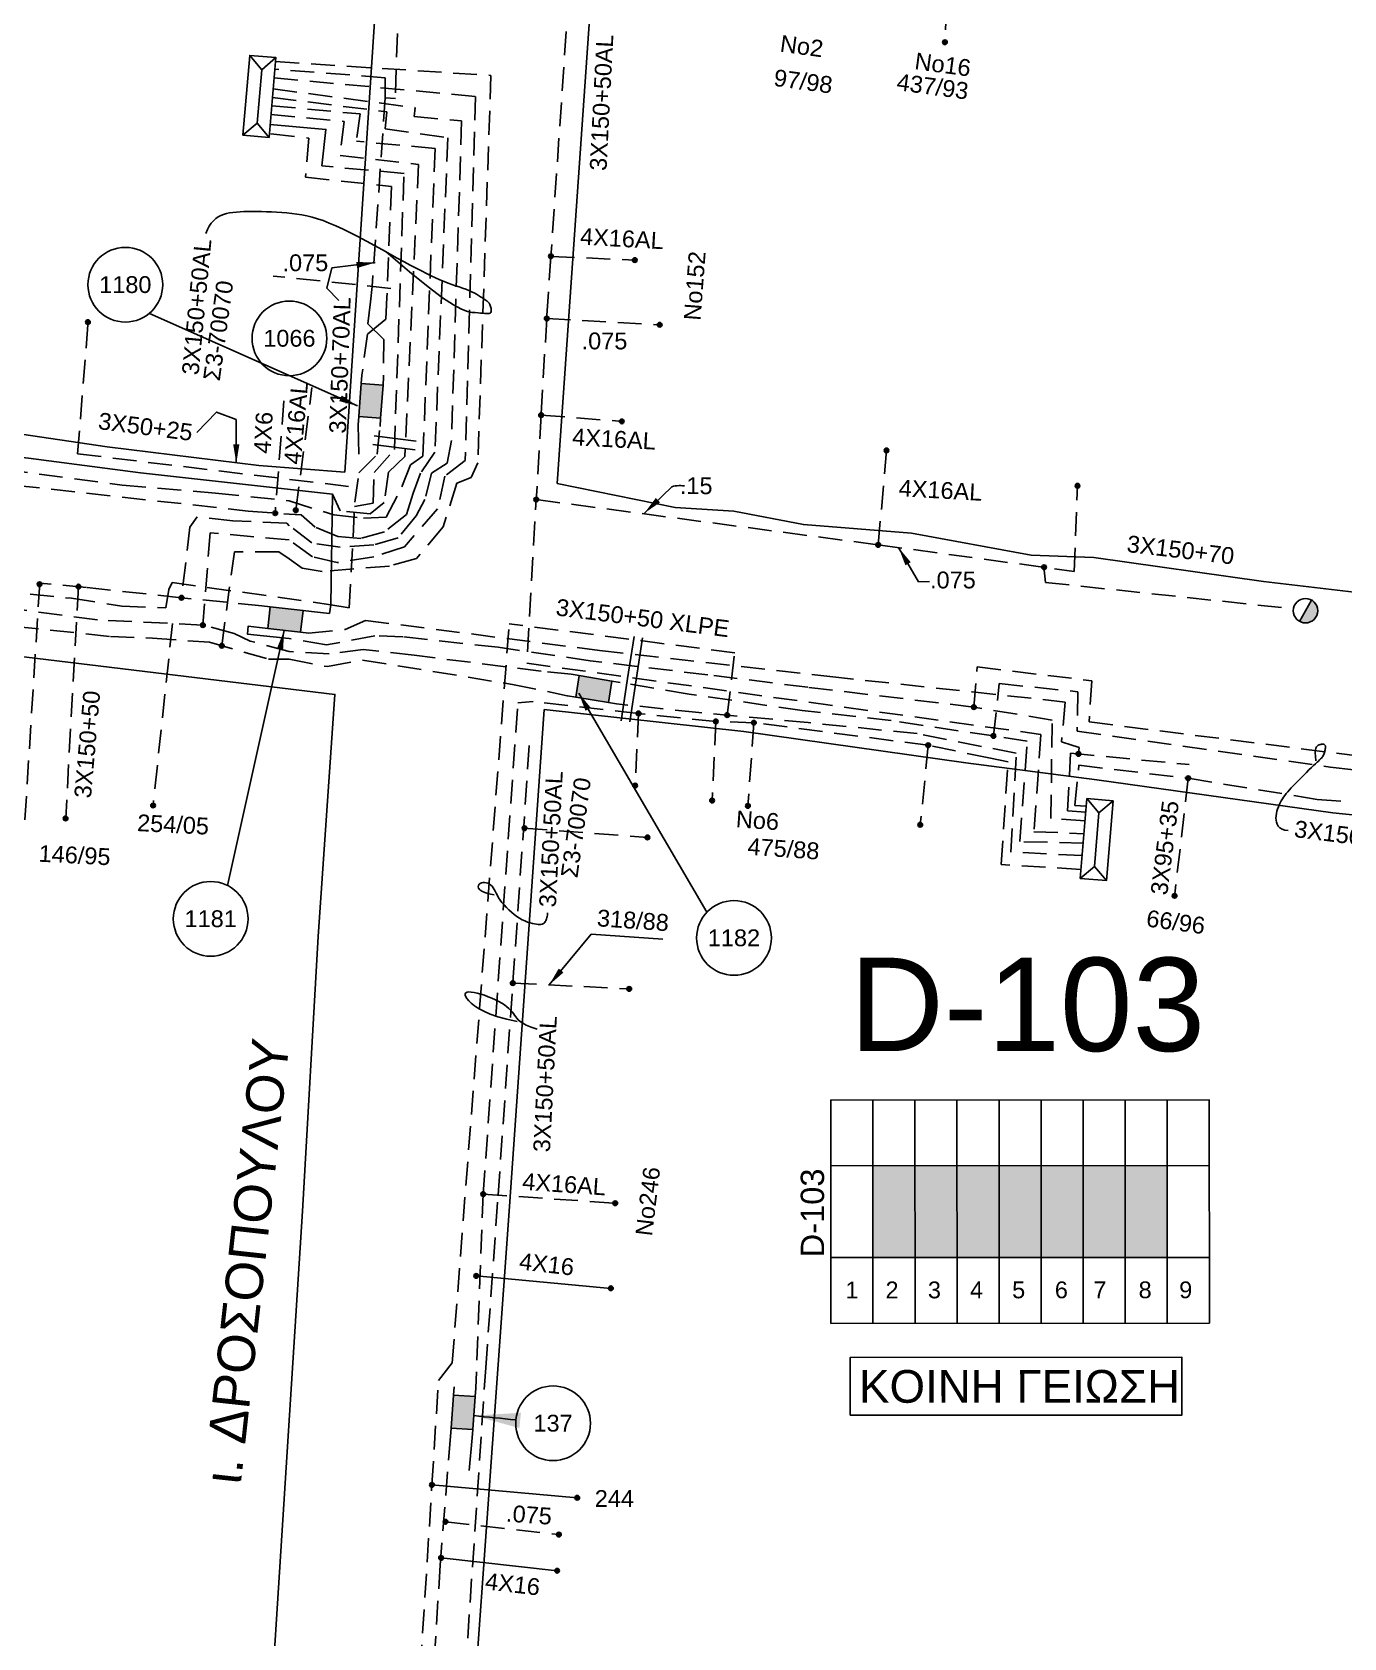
# Model space of a CAD drawing. Header units: millimetres. Extents: x 738 to 2138, y 37 to 533.
# Drawn here: x 908 to 978.2, y 141.7 to 227.7 of the extents above; entities that cross this region are included whole.
import ezdxf
from ezdxf.enums import TextEntityAlignment as Align

# ---------------------------------------------------------------- set-up
doc = ezdxf.new("R2010")
doc.units = ezdxf.units.MM
doc.linetypes.add('DASHED', pattern=[19.05, 12.7, -6.35])
for name, color, linetype in [('Link Box 4 Διευθύνσεων', 7, 'Continuous'), ('Άγνωστα', 7, 'Continuous'), ('Ασφαλειοκιβώτια Χ.Τ 9 αναχωρήσεων', 7, 'Continuous'), ('Εναέρια παροχή ΧΤ 4x16', 7, 'Continuous'), ('Επιγραφές - Σχήματα', 7, 'Continuous'), ('Καλώδια ΧΤ   3x150+50AL', 7, 'DASHED'), ('Καλώδια ΧΤ   3x150+50AL XLPE', 7, 'DASHED'), ('Καλώδια ΧΤ   3x150+70 AL', 7, 'DASHED'), ('Στύλος ΦΜ', 7, 'Continuous'), ('Στύλος ΦΜ @ 1', 7, 'Continuous'), ('Συνδέσεις', 7, 'Continuous'), ('Τομή', 7, 'Continuous'), ('Υποσταθμός πόλεως', 7, 'Continuous'), ('Υπόβαθρο ΔΕΗ', 7, 'Continuous'), ('Υπόγεια Καλώδια Δικτύου ΧΤ   .04', 7, 'DASHED'), ('Υπόγεια Καλώδια Δικτύου ΧΤ   .075', 7, 'DASHED'), ('Υπόγεια Καλώδια Δικτύου ΧΤ   .10', 7, 'DASHED'), ('Υπόγεια Καλώδια Δικτύου ΧΤ   .15', 7, 'DASHED'), ('Υπόγεια καλώδια Παροχών ΧΤ   .075', 7, 'DASHED'), ('Υπόγεια καλώδια Παροχών ΧΤ   4x16AL', 7, 'DASHED'), ('Υπόγεια καλώδια Παροχών ΧΤ   4x6', 7, 'DASHED')]:
    doc.layers.add(name, color=color, linetype=linetype)
doc.styles.add('arial', font='arial.ttf')
doc.styles.get("Standard").update_dxf_attribs({"font": 'arial.ttf'})
doc.linetypes.add('SYN_LINE', pattern='A,0.5,-0.0001,["/\\/\\/\\/",Standard,S=0.1,R=0,X=0,Y=-0.05],-0.25', length=0.7501)
doc.dimstyles.new('ISO-25', dxfattribs={"dimtxt": 2.5, "dimasz": 2.5, "dimexe": 1.25, "dimexo": 0.625, "dimtad": 1, "dimtxsty": 'Standard', "dimcen": 2.5, "dimadec": 0, "dimazin": 0, "dimtfac": 1, "dimtmove": 0, "dimatfit": 3, "dimfxl": 1, "dimarcsym": 0})

# ---------------------------------------------------------------- blocks, each defined once
blk = doc.blocks.new('LINK BOX 4 ΑΝΑΧΩΡΗΣΕΩΝ')
at = {"layer": 'Link Box 4 Διευθύνσεων', "ltscale": 40}
blk.add_hatch(color=256, dxfattribs=at).paths.add_polyline_path([(-3.54, 0), (-3.54, -4.67), (3.54, -4.67), (3.54, 0)])
for p, q in [((-3.54, 0), (-5.33, 0)), ((5.33, 0), (3.54, 0)), ((-3.54, -4.67), (-5.33, -4.67)), ((5.33, -4.67), (3.54, -4.67))]:
    blk.add_line(p, q, dxfattribs=at)
blk.add_lwpolyline([(-3.54, -4.67), (-3.54, 0), (3.54, 0), (3.54, -4.67)], close=True, dxfattribs=at)
blk = doc.blocks.new('ΥΠΟΣΤΑΘΜΟΣ ΠΟΛΕΩΣ')
at = {"layer": 'Υποσταθμός πόλεως', "linetype": 'Continuous', "ltscale": 40}
blk.add_lwpolyline([(-8.57, 2.82), (8.57, 2.82), (8.57, -2.82), (-8.57, -2.82)], close=True, dxfattribs=at)
for points in [[(-5.75, 0), (-8.57, 2.82)], [(5.75, 0), (8.57, 2.82)], [(-8.57, -2.82), (-5.75, 0)], [(-5.75, 0), (5.75, 0)], [(8.57, -2.82), (5.75, 0)]]:
    blk.add_lwpolyline(points, dxfattribs=at)
at = {"layer": 'Υποσταθμός πόλεως', "linetype": 'SYN_LINE', "ltscale": 40, "flags": 1}
for tag, p in [('ΜΕΤΑΣΧΗΜΑΤΙΣΜΟΣ', (10.6, 2.39)), ('ΙΣΧΥΣ', (10.58, -0.41)), ('ΑΡΙΘΜΟΣ', (10.7, -3.13))]:
    blk.add_attdef(tag, p, '', height=1.8, dxfattribs=at)
blk = doc.blocks.new('_ΣΥΝΔΕΣΗ')
at = {"layer": 'Συνδέσεις', "linetype": 'SYN_LINE', "ltscale": 40}
blk.add_hatch(color=256, dxfattribs=at).paths.add_polyline_path([(-116.75, 2339.64, 1), (-117.75, 2339.64, 1)])
at = {"layer": 'Συνδέσεις'}
blk.add_circle((-117.25, 2339.64), 0.5, dxfattribs=at)
blk = doc.blocks.new('ΤΟΜΗ')
at = {"layer": 'Τομή', "ltscale": 40}
for p, q in [((-5.68, 0), (5.68, 0)), ((5.68, -2.33), (-5.68, -2.33))]:
    blk.add_line(p, q, dxfattribs=at)
blk = doc.blocks.new('ΥΠΑΡΧΩΝ ΤΣΙΜΕΝΤΕΝΙΟΣ ΣΤΥΛΟΣ')
at = {"layer": 'Στύλος ΦΜ'}
blk.add_hatch(color=7, dxfattribs=at).paths.add_polyline_path([(-1.29, -2.28, 0.574793), (2.62, 0, 0.268822), (1.3, 2.27)])
blk.add_line((-1.29, -2.28), (1.3, 2.27), dxfattribs=at)
blk.add_circle((0, 0), 2.62, dxfattribs=at)
at = {"layer": 'Στύλος ΦΜ', "flags": 4}
for tag, p in [('ΑΡΙΘΜΟΣ', (-4.68, 8.05)), ('ΤΥΠΟΣ', (-4.91, 3.03))]:
    blk.add_attdef(tag, p, '', height=4, dxfattribs=at)
blk = doc.blocks.new('ΑΣΦΑΛΕΙΟΚΙΒΩΤΙΟ ΥΠΟΣΤΑΘΜΟΥ 9 ΑΝΑΧΩΡΗΣΕΩΝ')
at = {"layer": 'Ασφαλειοκιβώτια Χ.Τ 9 αναχωρήσεων', "ltscale": 40}
for p, q in [((-23.8, 40.36), (24.02, 40.36)), ((-9.72, 40.36), (-9.72, -40.64)), ((9.94, 40.36), (9.94, -40.64)), ((-23.8, 31.36), (24.02, 31.36)), ((-23.8, 22.36), (24.02, 22.36)), ((-23.8, 13.36), (24.02, 13.36)), ((-23.8, 4.36), (24.02, 4.36)), ((-23.8, -4.64), (24.02, -4.64)), ((-23.8, -13.64), (24.02, -13.64)), ((-23.8, -22.64), (24.02, -22.64)), ((-23.8, -31.64), (24.02, -31.64))]:
    blk.add_line(p, q, dxfattribs=at)
at = {"layer": 'Ασφαλειοκιβώτια Χ.Τ 9 αναχωρήσεων'}
blk.add_lwpolyline([(-23.8, -40.64), (24.02, -40.64), (24.02, 40.36), (-23.8, 40.36)], close=True, dxfattribs=at)
for s, p in [('1', (-18.45, 37.24)), ('2', (-18.45, 28.67)), ('3', (-18.45, 19.6)), ('4', (-18.45, 10.58)), ('5', (-18.45, 1.57)), ('6', (-18.45, -7.57)), ('7', (-18.45, -15.81)), ('8', (-18.45, -25.5)), ('9', (-18.45, -34.19))]:
    blk.add_text(s, height=3.6, rotation=270, dxfattribs=at).set_placement(p)
at = {"layer": 'Ασφαλειοκιβώτια Χ.Τ 9 αναχωρήσεων', "ltscale": 40}
for tag, height, p in [('ΟΝΟΜΑ', 5, (-0.16, 44.31)), ('ΚΕΙΜΕΝΟ 1', 2, (17.06, 35.59)), ('ΚΕΙΜΕΝΟ 2', 2, (17.06, 26.88)), ('ΚΕΙΜΕΝΟ 3', 2, (17.06, 17.69)), ('ΚΕΙΜΕΝΟ 4', 2, (17.06, 8.71)), ('ΚΕΙΜΕΝΟ 5', 2, (17.06, -0.13)), ('ΚΕΙΜΕΝΟ 6', 2, (17.06, -9.05)), ('ΚΕΙΜΕΝΟ 7', 2, (17.06, -18.13)), ('ΚΕΙΜΕΝΟ 8', 2, (17.06, -26.85)), ('ΚΕΙΜΕΝΟ 9', 2, (17.06, -35.99)), ('ΣΧ', 2, (-0.1, -42.64))]:
    blk.add_attdef(tag, text='', height=height, dxfattribs=at).set_placement(p, align=Align.MIDDLE_CENTER)

msp = doc.modelspace()

# ---------------------------------------------------------------- hatches: boundary and pattern name
at = {"layer": 'Ασφαλειοκιβώτια Χ.Τ 9 αναχωρήσεων'}
for color, points in [(17, [(952.956, 162.101), (955.206, 162.102), (955.204, 167.016), (952.954, 167.015)]), (151, [(955.206, 162.102), (957.456, 162.103), (957.454, 167.017), (955.204, 167.016)]), (85, [(957.456, 162.103), (959.706, 162.104), (959.704, 167.017), (957.454, 167.017)]), (1, [(959.706, 162.104), (961.956, 162.105), (961.954, 167.018), (959.704, 167.017)]), (2, [(961.956, 162.105), (964.206, 162.106), (964.204, 167.019), (961.954, 167.018)]), (30, [(964.206, 162.106), (966.456, 162.107), (966.454, 167.02), (964.204, 167.019)]), (6, [(966.456, 162.107), (968.706, 162.108), (968.704, 167.021), (966.454, 167.02)])]:
    msp.add_hatch(color=color, dxfattribs=at).paths.add_polyline_path(points)

# ---------------------------------------------------------------- linework, layer by layer
at = {"layer": 'Άγνωστα', "color": 85, "linetype": 'DASHED', "ltscale": 0.1}
for points in [[(957.252, 236.709), (956.812, 227.155)], [(920.836, 224.197), (926.949, 223.435), (926.854, 222.52)], [(964.205, 184.282), (960.816, 184.369), (961.213, 189.743), (959.408, 190.022), (953.932, 190.843), (949.172, 191.392), (943.117, 192.26), (939.435, 192.89)]]:
    msp.add_lwpolyline(points, dxfattribs=at)
at = {"layer": 'Άγνωστα', "color": 4}
msp.add_lwpolyline([(920.713, 222.76), (923.693, 222.495), (923.467, 220.537)], dxfattribs=at)
at = {"layer": 'Άγνωστα', "color": 2, "linetype": 'DASHED', "ltscale": 0.1}
for points in [[(920.75, 222.249), (922.771, 222.029), (922.602, 219.93)], [(926.95, 213.493), (926.903, 212.34), (925.918, 211.536), (925.613, 209.329)], [(964.085, 182.877), (959.82, 183.141), (960.186, 188.634), (959.249, 188.834), (955.921, 189.525), (946.589, 190.733), (944.552, 190.799), (940.419, 191.227), (934.778, 191.873), (933.96, 191.802)], [(940.419, 191.227), (940.234, 187.363)], [(944.552, 190.799), (944.353, 186.564)], [(946.589, 190.733), (946.267, 186.273)], [(955.921, 189.525), (955.49, 185.27)], [(934.264, 185.089), (940.889, 184.59)], [(933.69, 176.794), (939.918, 176.484)], [(930.355, 152.53), (929.802, 145.63), (929.142, 135.138), (929.833, 135.064)]]:
    msp.add_lwpolyline(points, dxfattribs=at)
at = {"layer": 'Άγνωστα', "color": 4, "linetype": 'DASHED', "ltscale": 0.1}
msp.add_lwpolyline([(910.955, 212.05), (910.401, 205.126), (925.347, 203.323)], dxfattribs=at)
at = {"layer": 'Άγνωστα'}
for points in [[(923.948, 197.047), (924.041, 202.972), (913.763, 204.113), (907.771, 204.901), (892.024, 206.638), (892.043, 207.161)], [(925.422, 206.671), (925.445, 205.107)], [(920.132, 195.827), (919.529, 195.901), (919.501, 195.465), (921.727, 195.232)]]:
    msp.add_lwpolyline(points, dxfattribs=at)
at = {"layer": 'Άγνωστα', "color": 151, "linetype": 'DASHED', "ltscale": 0.1}
msp.add_lwpolyline([(962.11, 199.075), (962.195, 198.245), (975.454, 196.825)], dxfattribs=at)
at = {"layer": 'Άγνωστα', "color": 30, "linetype": 'DASHED', "ltscale": 0.1}
for points in [[(908.376, 198.21), (907.567, 185.296)], [(920.266, 196.987), (915.956, 197.418), (910.882, 197.972), (908.376, 198.21)], [(910.446, 198.014), (909.764, 185.608)]]:
    msp.add_lwpolyline(points, dxfattribs=at)
at = {"layer": 'Άγνωστα', "color": 173, "linetype": 'DASHED', "ltscale": 0.1}
msp.add_lwpolyline([(915.478, 196.04), (914.44, 186.3)], dxfattribs=at)
at = {"layer": 'Άγνωστα', "color": 17, "linetype": 'DASHED', "ltscale": 0.1}
for points in [[(922.779, 195.522), (924.712, 195.718), (925.803, 196.207), (938.334, 194.603), (950.654, 193.206), (958.263, 192.38), (963.247, 191.84), (963.047, 189.706), (963.988, 189.404), (963.955, 189.063)], [(964.346, 185.944), (963.371, 186.012), (963.537, 189.104), (969.883, 188.487)], [(969.831, 187.756), (969.091, 181.401)]]:
    msp.add_lwpolyline(points, dxfattribs=at)
at = {"layer": 'Άγνωστα', "color": 6, "linetype": 'DASHED', "ltscale": 0.1}
msp.add_lwpolyline([(964.306, 185.476), (962.48, 185.604), (962.546, 190.864), (958.359, 191.57), (949.478, 192.627), (944.122, 193.295), (937.821, 194.047), (932.912, 194.771), (927.809, 195.329), (926.305, 195.384), (923.717, 194.899), (921.727, 195.232)], dxfattribs=at)
at = {"layer": 'Άγνωστα', "color": 1, "linetype": 'DASHED', "ltscale": 0.1}
msp.add_lwpolyline([(964.149, 183.622), (960.34, 183.809), (960.627, 189.099), (955.318, 190.146), (949.492, 190.739), (943.637, 191.278), (939.244, 191.739)], dxfattribs=at)
at = {"layer": 'Άγνωστα', "color": 2, "ltscale": 0.1}
msp.add_lwpolyline([(931.519, 152.448), (931.362, 150.708)], dxfattribs=at)
at = {"layer": 'Άγνωστα', "color": 1, "ltscale": 0.1}
msp.add_lwpolyline([(929.363, 149.928), (937.138, 149.247)], dxfattribs=at)
at = {"layer": 'Εναέρια παροχή ΧΤ 4x16', "color": 2, "ltscale": 0.1}
for points in [[(931.736, 161.12), (938.935, 160.454)], [(929.851, 146.021), (936.058, 145.34)]]:
    msp.add_lwpolyline(points, dxfattribs=at)
at = {"layer": 'Επιγραφές - Σχήματα'}
for points in [[(926.918, 215.933), (928.168, 214.861), (929.162, 214.056), (929.935, 213.481), (930.52, 213.096), (930.952, 212.863), (931.266, 212.743), (931.494, 212.695), (931.672, 212.683), (931.827, 212.673), (931.967, 212.661), (932.09, 212.649), (932.198, 212.638), (932.29, 212.633), (932.366, 212.633), (932.428, 212.643), (932.474, 212.663), (932.506, 212.695), (932.526, 212.738), (932.534, 212.789), (932.533, 212.845), (932.526, 212.904), (932.513, 212.962), (932.496, 213.019), (932.478, 213.07), (932.46, 213.115), (932.441, 213.154), (932.419, 213.189), (932.392, 213.222), (932.36, 213.255), (932.321, 213.29), (932.272, 213.328), (932.213, 213.371), (932.142, 213.421), (932.06, 213.477), (931.965, 213.538), (931.86, 213.602), (931.743, 213.668), (931.615, 213.736), (931.477, 213.803), (931.327, 213.869), (931.168, 213.933), (930.998, 213.995), (930.819, 214.058), (930.631, 214.124), (930.433, 214.193), (930.227, 214.268), (930.013, 214.35), (929.791, 214.44), (929.56, 214.541), (929.32, 214.652), (929.066, 214.776), (928.797, 214.913), (928.509, 215.063), (928.2, 215.229), (927.868, 215.41), (927.509, 215.607), (927.122, 215.821), (926.714, 216.046), (926.291, 216.278), (925.861, 216.51), (925.432, 216.737), (925.011, 216.953), (924.606, 217.152), (924.223, 217.33), (923.869, 217.481), (923.541, 217.608), (923.234, 217.712), (922.945, 217.797), (922.668, 217.865), (922.399, 217.919), (922.134, 217.961), (921.867, 217.995), (921.597, 218.023), (921.324, 218.046), (921.05, 218.064), (920.778, 218.078), (920.509, 218.087), (920.247, 218.094), (919.993, 218.097), (919.749, 218.098), (919.519, 218.097), (919.3, 218.093), (919.094, 218.084), (918.898, 218.07), (918.713, 218.05), (918.538, 218.021), (918.372, 217.984), (918.215, 217.936), (918.065, 217.877), (917.924, 217.804), (917.792, 217.714), (917.668, 217.605), (917.553, 217.473), (917.448, 217.316), (917.352, 217.132), (917.266, 216.917)], [(924.013, 215.073), (923.738, 213.986), (924.377, 213.327)], [(918.889, 206.957), (917.842, 207.361), (916.789, 206.272)], [(942.194, 203.359), (942.284, 203.387), (942.383, 203.407), (942.485, 203.419), (942.586, 203.425), (942.681, 203.425), (942.764, 203.421), (942.831, 203.414), (942.876, 203.404)], [(976.656, 188.7), (976.633, 188.937), (976.628, 189.124), (976.639, 189.267), (976.663, 189.372), (976.698, 189.446), (976.739, 189.496), (976.785, 189.528), (976.833, 189.548), (976.88, 189.563), (976.924, 189.574), (976.966, 189.58), (977.006, 189.582), (977.042, 189.581), (977.075, 189.575), (977.103, 189.566), (977.126, 189.554), (977.145, 189.538), (977.158, 189.519), (977.168, 189.497), (977.173, 189.471), (977.175, 189.441), (977.174, 189.408), (977.17, 189.37), (977.163, 189.329), (977.155, 189.283), (977.145, 189.235), (977.132, 189.183), (977.116, 189.131), (977.098, 189.078), (977.077, 189.026), (977.053, 188.975), (977.025, 188.927), (976.993, 188.881), (976.956, 188.836), (976.912, 188.79), (976.86, 188.739), (976.798, 188.681), (976.724, 188.614), (976.637, 188.534), (976.536, 188.439), (976.419, 188.328), (976.289, 188.203), (976.151, 188.068), (976.007, 187.927), (975.862, 187.783), (975.72, 187.639), (975.584, 187.5), (975.457, 187.369), (975.344, 187.249), (975.242, 187.139), (975.151, 187.036), (975.07, 186.938), (974.997, 186.843), (974.93, 186.749), (974.868, 186.653), (974.809, 186.554), (974.754, 186.449), (974.701, 186.34), (974.654, 186.226), (974.612, 186.109), (974.576, 185.991), (974.549, 185.871), (974.531, 185.751), (974.523, 185.631), (974.528, 185.514), (974.547, 185.4), (974.585, 185.294), (974.645, 185.197), (974.731, 185.112), (974.847, 185.041), (974.995, 184.988), (975.181, 184.955)], [(932.691, 181.522), (932.405, 181.575), (932.186, 181.64), (932.027, 181.715), (931.921, 181.795), (931.861, 181.876), (931.84, 181.953), (931.851, 182.024), (931.887, 182.083), (931.94, 182.129), (932.009, 182.159), (932.087, 182.175), (932.173, 182.176), (932.261, 182.164), (932.35, 182.137), (932.434, 182.097), (932.511, 182.044), (932.578, 181.977), (932.637, 181.899), (932.691, 181.809), (932.744, 181.71), (932.8, 181.602), (932.861, 181.487), (932.931, 181.366), (933.013, 181.239), (933.11, 181.108), (933.221, 180.975), (933.343, 180.843), (933.474, 180.713), (933.613, 180.589), (933.756, 180.472), (933.903, 180.364), (934.05, 180.269), (934.196, 180.187), (934.34, 180.118), (934.478, 180.062), (934.611, 180.017), (934.736, 179.983), (934.852, 179.958), (934.957, 179.941), (935.05, 179.931), (935.129, 179.929), (935.196, 179.932), (935.252, 179.942), (935.3, 179.959), (935.339, 179.981), (935.372, 180.01), (935.401, 180.044), (935.428, 180.085), (935.452, 180.131), (935.475, 180.183), (935.495, 180.239), (935.513, 180.298), (935.527, 180.36), (935.538, 180.423), (935.545, 180.487), (935.548, 180.551)], [(933.927, 174.733), (933.365, 174.856), (932.884, 174.991), (932.476, 175.135), (932.137, 175.284), (931.858, 175.433), (931.635, 175.58), (931.46, 175.72), (931.327, 175.849), (931.231, 175.964), (931.169, 176.064), (931.141, 176.148), (931.146, 176.217), (931.182, 176.268), (931.248, 176.302), (931.343, 176.318), (931.467, 176.316), (931.617, 176.295), (931.788, 176.257), (931.974, 176.205), (932.17, 176.141), (932.37, 176.067), (932.569, 175.985), (932.759, 175.898), (932.936, 175.807), (933.095, 175.716), (933.236, 175.623), (933.361, 175.531), (933.471, 175.438), (933.567, 175.347), (933.65, 175.256), (933.723, 175.167), (933.786, 175.079), (933.843, 174.994), (933.903, 174.909), (933.978, 174.823), (934.081, 174.734), (934.222, 174.641), (934.412, 174.542), (934.665, 174.435), (934.992, 174.319)]]:
    msp.add_lwpolyline(points, dxfattribs=at)
at = {"layer": 'Επιγραφές - Σχήματα', "color": 190}
msp.add_lwpolyline([(951.738, 153.664), (969.494, 153.674), (969.492, 156.761), (951.736, 156.752)], close=True, dxfattribs=at)
at = {"layer": 'Επιγραφές - Σχήματα'}
for centre in [(912.956, 214.178), (921.735, 211.305), (917.524, 180.233), (945.522, 179.211), (935.843, 153.231)]:
    msp.add_circle(centre, 2, dxfattribs=at)
at = {"layer": 'Καλώδια ΧΤ   3x150+50AL', "color": 151, "ltscale": 0.1}
msp.add_lwpolyline([(942.079, 240.722), (937.451, 241.031), (935.728, 215.697), (935.502, 212.361), (935.205, 207.2), (934.436, 193.919), (961.948, 190.103), (961.575, 184.898), (964.248, 184.789)], dxfattribs=at)
at = {"layer": 'Καλώδια ΧΤ   3x150+50AL', "color": 17, "ltscale": 0.1}
msp.add_lwpolyline([(920.999, 226.118), (932.515, 225.381), (931.818, 204.637), (931.468, 203.851), (930.688, 203.556), (929.96, 201.214), (928.534, 199.519), (927.082, 199.116), (923.48, 198.828), (922.415, 199.001), (921.727, 199.51), (921.167, 199.887), (918.791, 199.887), (918.113, 194.85)], dxfattribs=at)
at = {"layer": 'Καλώδια ΧΤ   3x150+50AL', "color": 173, "ltscale": 0.1}
msp.add_lwpolyline([(920.925, 225.245), (931.687, 224.26), (931.148, 204.763), (930.052, 203.926), (929.665, 202.186), (927.891, 200.151), (926.246, 199.604), (924.287, 199.302), (922.971, 199.619), (921.727, 200.516), (917.494, 200.902), (917.108, 195.96)], dxfattribs=at)
at = {"layer": 'Καλώδια ΧΤ   3x150+50AL', "color": 30, "ltscale": 0.1}
for points in [[(920.875, 224.66), (928.465, 223.653), (928.419, 223.188)], [(928.419, 223.188), (930.95, 222.944), (930.404, 205.842), (930.185, 204.633), (929.341, 204.096), (928.982, 202.68), (928.522, 201.811), (927.549, 200.635), (926.244, 200.251), (924.452, 200.123), (922.942, 200.353), (921.727, 201.274), (921.589, 201.41), (918.702, 201.544), (916.796, 201.75), (916.414, 201.203), (915.956, 197.418)]]:
    msp.add_lwpolyline(points, dxfattribs=at)
at = {"layer": 'Καλώδια ΧΤ   3x150+50AL', "color": 6, "linetype": 'DASHED', "ltscale": 0.1}
msp.add_lwpolyline([(920.798, 223.759), (925.523, 223.318), (925.318, 221.863)], dxfattribs=at)
at = {"layer": 'Καλώδια ΧΤ   3x150+50AL', "linetype": 'DASHED', "ltscale": 0.1}
msp.add_lwpolyline([(920.758, 223.288), (924.672, 222.913), (924.443, 221.103), (928.644, 220.61), (927.912, 204.976), (927.038, 204.137), (926.804, 202.518), (926.058, 201.912), (924.456, 202.067), (924.041, 202.972)], dxfattribs=at)
at = {"layer": 'Καλώδια ΧΤ   3x150+50AL', "color": 4, "linetype": 'DASHED', "ltscale": 0.1}
msp.add_lwpolyline([(925.226, 202.305), (926.21, 202.476), (926.267, 204.123), (927.351, 205.361), (927.868, 220.136), (923.467, 220.537)], dxfattribs=at)
at = {"layer": 'Καλώδια ΧΤ   3x150+50AL', "color": 2, "linetype": 'DASHED', "ltscale": 0.1}
msp.add_lwpolyline([(922.602, 219.93), (927.192, 219.438), (926.95, 213.493)], dxfattribs=at)
at = {"layer": 'Καλώδια ΧΤ   3x150+50AL', "color": 1, "ltscale": 0.1}
msp.add_lwpolyline([(945.166, 191.137), (945.56, 194.475), (933.496, 196.03), (933.496, 196.03)], dxfattribs=at)
at = {"layer": 'Καλώδια ΧΤ   3x150+50AL', "color": 2, "ltscale": 0.1}
for points in [[(932.104, 165.497), (932.104, 165.497), (933.96, 191.802)], [(932.904, 165.442), (934.592, 189.815)], [(932.104, 165.497), (931.707, 155.105)]]:
    msp.add_lwpolyline(points, dxfattribs=at)
at = {"layer": 'Καλώδια ΧΤ   3x150+50AL XLPE', "color": 6, "ltscale": 0.1}
msp.add_lwpolyline([(858.505, 210.755), (862.614, 210.27), (875.437, 208.655), (880.189, 207.692), (887.11, 207.16), (891.634, 206.362), (891.634, 206.362), (891.807, 205.758), (902.678, 204.789), (912.787, 203.446), (917.772, 203.028), (921.727, 202.609), (924.106, 201.855), (925.693, 201.688), (926.913, 201.729), (927.751, 203.361), (928.212, 204.533), (928.882, 204.994), (929.535, 221.467), (925.318, 221.863)], dxfattribs=at)
at = {"layer": 'Καλώδια ΧΤ   3x150+50AL XLPE', "color": 85, "ltscale": 0.1}
for points in [[(926.854, 222.52), (930.214, 222.039), (929.524, 205.206), (928.75, 204.095), (928.364, 203.015), (928.004, 201.884), (926.819, 200.956), (925.558, 200.596), (924.332, 200.697), (923.11, 201.206), (922.358, 201.867), (921.727, 201.89)], [(858.518, 209.844), (868.909, 208.579), (878.165, 207.476), (886.379, 206.502), (891.187, 205.757), (891.576, 204.979), (905.206, 203.648), (919.531, 202.059), (921.727, 201.89)], [(959.408, 190.022), (959.718, 192.824), (963.913, 192.392), (963.887, 190.284), (977.421, 188.351), (988.011, 187.181), (999.285, 185.528), (1002.237, 184.483), (1002.517, 182.625), (1000.195, 148.063), (1000.195, 148.063), (999.296, 148.087)]]:
    msp.add_lwpolyline(points, dxfattribs=at)
at = {"layer": 'Καλώδια ΧΤ   3x150+50AL XLPE', "color": 1, "ltscale": 0.1}
msp.add_lwpolyline([(946.684, 119.884), (946.063, 119.182), (945.277, 119.187), (944.273, 120.101), (930.964, 121.17), (930.855, 119.528), (926.11, 119.82), (926.218, 121.558), (926.769, 122.446), (927.671, 122.99), (929.363, 149.928), (929.711, 155.523), (930.447, 156.464), (933.496, 196.03)], dxfattribs=at)
at = {"layer": 'Καλώδια ΧΤ   3x150+50AL XLPE', "color": 6, "linetype": 'DASHED', "ltscale": 0.1}
msp.add_lwpolyline([(958.359, 191.57), (958.536, 193.721), (964.664, 192.978), (964.529, 190.772), (999.778, 186.321)], dxfattribs=at)
at = {"layer": 'Καλώδια ΧΤ   3x150+70 AL', "color": 2, "ltscale": 0.1}
for points in [[(920.341, 241.385), (919.438, 241.434), (919.491, 240.567), (926.005, 240.193), (926.039, 241.076), (927.927, 240.957), (927.403, 224.154), (926.862, 224.179), (926.862, 225.259), (920.964, 225.712)], [(926.862, 224.179), (926.166, 214.088)], [(926.166, 214.088), (926.07, 213.261)], [(926.07, 213.261), (925.934, 212.089), (926.781, 211.243), (926.777, 209.245)]]:
    msp.add_lwpolyline(points, dxfattribs=at)
at = {"layer": 'Υπόβαθρο ΔΕΗ'}
for points in [[(860.996, 244.236), (860.042, 212.091), (867.498, 210.952), (876.12, 210.127), (882.906, 209.101), (892.221, 208.144), (904.366, 206.621), (911.976, 205.497), (920.102, 204.507), (924.693, 204.144), (927.104, 240.735), (911.468, 241.636), (885.447, 242.95), (874.355, 243.66), (860.996, 244.236)], [(936.06, 203.543), (938.638, 240.439), (959.29, 239.616), (978.236, 239.02), (989.066, 238.648), (1004.691, 232.126), (1003.274, 210.754), (1002.044, 194.631), (993.284, 195.776), (981.73, 197.364), (973.857, 198.284), (964.77, 199.582), (961.424, 199.707), (955.015, 200.878), (949.234, 201.338), (945.511, 202.049), (942.374, 202.258), (936.06, 203.543)], [(857.441, 164.592), (859.357, 200.572), (872.099, 198.888), (888.242, 196.856), (906.496, 194.378), (924.169, 192.243), (923.276, 179.296), (922.434, 164.591)], [(999.952, 164.591), (1001.116, 183.221), (997.787, 183.737), (989.538, 184.675), (977.562, 185.905), (964.946, 187.682), (957.925, 188.587), (946.045, 190.27), (935.372, 191.435), (933.502, 164.591)]]:
    msp.add_lwpolyline(points, dxfattribs=at)
at = {"layer": 'Υπόβαθρο ΔΕΗ', "ltscale": 0.1}
for points in [[(857.441, 164.592), (855.448, 128.638), (919.822, 123.429), (922.434, 164.591)], [(933.502, 164.591), (930.52, 123.043), (996.63, 118.098), (999.952, 164.591)]]:
    msp.add_lwpolyline(points, dxfattribs=at)
at = {"layer": 'Υπόγεια Καλώδια Δικτύου ΧΤ   .04', "color": 2, "ltscale": 0.1}
msp.add_lwpolyline([(929.287, 124.644), (930.13, 124.626), (932.243, 156.206), (932.904, 165.442)], dxfattribs=at)
at = {"layer": 'Υπόγεια Καλώδια Δικτύου ΧΤ   .075', "color": 151, "ltscale": 0.1}
msp.add_lwpolyline([(953.241, 200.251), (963.725, 198.832), (963.903, 203.413)], dxfattribs=at)
at = {"layer": 'Υπόγεια Καλώδια Δικτύου ΧΤ   .075', "color": 2, "ltscale": 0.1}
msp.add_lwpolyline([(930.093, 147.963), (936.153, 147.269)], dxfattribs=at)
at = {"layer": 'Υπόγεια Καλώδια Δικτύου ΧΤ   .10', "color": 30, "ltscale": 0.1}
msp.add_lwpolyline([(964.373, 186.259), (963.758, 186.301), (963.979, 188.457), (969.831, 187.756), (976.729, 186.627), (984.066, 186.065), (992.362, 184.939), (995.046, 184.709), (1001.545, 184.02), (1000.241, 160.045)], dxfattribs=at)
at = {"layer": 'Υπόγεια Καλώδια Δικτύου ΧΤ   .15', "color": 4, "ltscale": 0.1}
for points in [[(923.948, 197.047), (924.934, 196.881), (925.239, 202.546), (925.454, 204.1), (926.437, 205.105), (926.586, 206.588)], [(905.97, 197.806), (910.077, 197.392), (912.768, 196.979), (915.115, 196.875), (915.285, 197.859), (915.456, 198.243), (923.948, 197.047), (923.884, 196.577), (922.913, 196.682)]]:
    msp.add_lwpolyline(points, dxfattribs=at)
at = {"layer": 'Υπόγεια Καλώδια Δικτύου ΧΤ   .15', "color": 151, "ltscale": 0.1}
msp.add_lwpolyline([(934.943, 202.677), (953.241, 200.251), (953.241, 200.251)], dxfattribs=at)
at = {"layer": 'Υπόγεια Καλώδια Δικτύου ΧΤ   .15', "color": 17, "ltscale": 0.1}
msp.add_lwpolyline([(857.771, 199.484), (857.822, 200.399), (859.146, 201.749), (867.56, 200.565), (871.813, 200.279), (879.114, 199.422), (884.082, 198.744), (888.282, 198.567), (891.605, 198.145), (898.049, 197.195), (902.954, 196.475), (907.049, 195.891), (912.154, 195.35), (914.404, 195.26), (917.464, 195.036), (920.615, 194.136), (921.727, 194.136), (923.768, 193.733), (925.655, 194.084), (933.68, 192.78), (936.599, 192.179)], dxfattribs=at)
at = {"layer": 'Υπόγεια Καλώδια Δικτύου ΧΤ   .15', "color": 173, "ltscale": 0.1}
msp.add_lwpolyline([(936.807, 193.327), (935.203, 193.492), (928.406, 194.344), (925.685, 194.657), (923.861, 194.415), (921.727, 194.538), (919.634, 195.104), (918.784, 195.516), (917.108, 195.96), (911.46, 196.236), (902.799, 197.395)], dxfattribs=at)
at = {"layer": 'Υπόγεια καλώδια Παροχών ΧΤ   .075', "color": 2, "ltscale": 0.1}
msp.add_lwpolyline([(927.167, 213.984), (920.865, 214.643)], dxfattribs=at)
at = {"layer": 'Υπόγεια καλώδια Παροχών ΧΤ   .075', "color": 5, "ltscale": 0.1}
msp.add_lwpolyline([(935.502, 212.361), (941.547, 212.035)], dxfattribs=at)
at = {"layer": 'Υπόγεια καλώδια Παροχών ΧΤ   4x16AL', "color": 151, "ltscale": 0.1}
for points in [[(935.728, 215.697), (940.216, 215.491)], [(935.205, 207.2), (939.519, 206.863)], [(953.241, 200.251), (953.684, 205.304)]]:
    msp.add_lwpolyline(points, dxfattribs=at)
at = {"layer": 'Υπόγεια καλώδια Παροχών ΧΤ   4x16AL', "ltscale": 0.1}
msp.add_lwpolyline([(922.074, 202.102), (922.939, 208.673)], dxfattribs=at)
at = {"layer": 'Υπόγεια καλώδια Παροχών ΧΤ   4x16AL', "color": 2, "ltscale": 0.1}
msp.add_lwpolyline([(932.104, 165.497), (939.172, 165.01)], dxfattribs=at)
at = {"layer": 'Υπόγεια καλώδια Παροχών ΧΤ   4x6', "ltscale": 0.1}
msp.add_lwpolyline([(921.439, 207.97), (920.975, 201.948)], dxfattribs=at)

# ---------------------------------------------------------------- block references
at = {"layer": 'Link Box 4 Διευθύνσεων'}
for p, xscale, yscale, zscale, rotation in [((926.681, 207.916), 0.2500000000000396, 0.2500000000000396, 0.2500000000000396, 265.8919715518485), ((921.456, 195.675), 0.2500000000000196, 0.2500000000000196, 0.2500000000000196, 173.4226540751103), ((938.121, 193.108), 0.2500000000000379, 0.2500000000000379, 0.2500000000000379, 350.5594176286331), ((930.449, 153.859), 0.2499999999999449, 0.2499999999999449, 0.2499999999999449, 85.94300017806894)]:
    msp.add_blockref('LINK BOX 4 ΑΝΑΧΩΡΗΣΕΩΝ', p, dxfattribs=dict(at, xscale=xscale, yscale=yscale, zscale=zscale, rotation=rotation))
at = {"layer": 'Ασφαλειοκιβώτια Χ.Τ 9 αναχωρήσεων', "xscale": 0.2499999999999733, "yscale": 0.2499999999999733, "zscale": 0.2499999999999733, "rotation": 90.02355965774014}
msp.add_blockref('ΑΣΦΑΛΕΙΟΚΙΒΩΤΙΟ ΥΠΟΣΤΑΘΜΟΥ 9 ΑΝΑΧΩΡΗΣΕΩΝ', (960.796, 164.534), dxfattribs=at).add_auto_attribs({'ΟΝΟΜΑ': 'D-103'})
at = {"layer": 'Στύλος ΦΜ @ 1', "ltscale": 40, "xscale": 0.25, "yscale": 0.25, "zscale": 0.25}
msp.add_blockref('ΥΠΑΡΧΩΝ ΤΣΙΜΕΝΤΕΝΙΟΣ ΣΤΥΛΟΣ', (976.103, 196.727), dxfattribs=at)
at = {"layer": 'Συνδέσεις', "xscale": 0.25, "yscale": 0.25, "zscale": 0.25}
for p in [(986.123, -357.753), (965.04, -369.211), (969.528, -369.417), (964.814, -372.548), (940.268, -372.731), (970.859, -372.874), (964.516, -377.708), (968.831, -378.046), (982.996, -379.605), (993.215, -381.496), (950.287, -382.961), (951.386, -382.807), (964.255, -382.232), (982.553, -384.658), (991.424, -385.858), (937.683, -386.765), (939.758, -386.895), (945.268, -387.491), (946.419, -388.949), (947.425, -390.059), (987.671, -393.339), (969.731, -393.682), (973.864, -394.109), (974.478, -393.772), (975.901, -394.176), (988.72, -394.887), (985.232, -395.384), (993.266, -395.846), (969.546, -397.546), (999.143, -397.153), (973.665, -398.345), (939.075, -399.301), (943.752, -398.609), (975.579, -398.635), (963.626, -399.824), (984.801, -399.639), (970.201, -400.319), (998.41, -403.445), (963.001, -408.115), (969.23, -408.425), (961.416, -419.412), (968.483, -419.899), (961.047, -423.788), (968.247, -424.455), (958.674, -434.981), (966.45, -435.662), (959.405, -436.946), (965.465, -437.64), (959.162, -438.888), (965.369, -439.569)]:
    msp.add_blockref('_ΣΥΝΔΕΣΗ', p, dxfattribs=at)
at = {"layer": 'Τομή'}
for p, xscale, yscale, zscale, rotation in [((927.392, 205.943), 0.2004687172479282, 0.2004687172479282, 0.2004687172479282, 352.8987195725985), ((940.003, 194.22), 0.2004687172479269, 0.2004687172479269, 0.2004687172479269, 81.37150695537598), ((939.661, 191.967), 0.2004687172479269, 0.2004687172479269, 0.2004687172479269, 81.37150695537598)]:
    msp.add_blockref('ΤΟΜΗ', p, dxfattribs=dict(at, xscale=xscale, yscale=yscale, zscale=zscale, rotation=rotation))
at = {"layer": 'Υποσταθμός πόλεως', "xscale": 0.2499999999999473, "yscale": 0.2499999999999473, "zscale": 0.2499999999999473, "rotation": 85.14232795756575}
for p in [(920.134, 224.257), (964.926, 184.474)]:
    msp.add_blockref('ΥΠΟΣΤΑΘΜΟΣ ΠΟΛΕΩΣ', p, dxfattribs=at)

# ---------------------------------------------------------------- texts
at = {"layer": 'Άγνωστα', "char_height": 0.9, "width": 84.18588, "attachment_point": 1, "style": 'arial'}
for s, insert, rotation in [('3X50+25', (911.58, 207.349), 352.75166), ('3X150+70', (966.61, 200.772), 353.21741), ('3X150+50', (910.216, 186.739), 84.97636), ('3X95+35', (967.808, 181.579), 82.82801)]:
    msp.add_mtext(s, dxfattribs=dict(at, insert=insert, rotation=rotation))
at = {"layer": 'Εναέρια παροχή ΧΤ 4x16', "char_height": 0.9, "width": 84.18588, "attachment_point": 1, "rotation": 353.43917, "style": 'arial'}
for insert in [(934.095, 162.363), (932.274, 145.237)]:
    msp.add_mtext('4X16', dxfattribs=dict(at, insert=insert))
at = {"layer": 'Επιγραφές - Σχήματα'}
msp.add_text('244', height=0.9, dxfattribs=at).set_placement((938.074, 148.753))
at = {"layer": 'Επιγραφές - Σχήματα', "attachment_point": 1, "style": 'arial'}
for s, insert, char_height, width, rotation in [('No2', (948.066, 227.551), 0.9, 84.18588, 352.32254), ('No16', (955.268, 226.613), 0.9, 84.18588, 352.32254), ('97/98', (947.731, 225.721), 0.9, 84.18588, 352.32254), ('437/93', (954.31, 225.494), 0.9, 84.18588, 352.32254), ('No152', (942.834, 212.303), 0.9, 84.18588, 85.71713), ('Σ3-70070', (917.114, 209.112), 0.9, 84.18588, 82.17814), ('Σ3-70070', (936.251, 182.509), 0.9, 84.18588, 82.17814), ('254/05', (913.614, 185.832), 0.9, 84.18588, 357.09796), ('No6', (945.665, 186.035), 0.9, 84.18588, 355.99229), ('146/95', (908.345, 184.193), 0.9, 84.18588, 357.09796), ('475/88', (946.288, 184.571), 0.9, 84.18588, 355.99229), ('318/88', (938.233, 180.738), 0.9, 84.18588, 355.99229), ('66/96', (967.664, 180.722), 0.9, 84.18588, 352.32254), ('ι. ΔΡΟΣΟΠΟΥΛΟΥ', (917.139, 150.127), 2, 42.55033, 83.7152), ('No246', (940.245, 163.326), 0.9, 84.18588, 83.14237)]:
    msp.add_mtext(s, dxfattribs=dict(at, insert=insert, char_height=char_height, width=width, rotation=rotation))
at = {"layer": 'Επιγραφές - Σχήματα', "char_height": 0.9, "width": 2.46324, "attachment_point": 5, "style": 'arial'}
for s, insert in [('1180', (912.956, 214.178)), ('1066', (921.735, 211.305)), ('1181', (917.524, 180.233)), ('1182', (945.522, 179.211))]:
    msp.add_mtext(s, dxfattribs=dict(at, insert=insert))
at = {"layer": 'Επιγραφές - Σχήματα', "linetype": 'DASHED', "insert": (951.71, 178.154), "char_height": 5, "width": 3.81538, "attachment_point": 1}
msp.add_mtext('D-103', dxfattribs=at)
at = {"layer": 'Επιγραφές - Σχήματα', "color": 190, "insert": (952.214, 156.078), "char_height": 1.75, "width": 17.56555, "attachment_point": 1, "rotation": 0.03002}
msp.add_mtext('KOINH ΓΕΙΩΣΗ', dxfattribs=at)
at = {"layer": 'Επιγραφές - Σχήματα', "insert": (935.843, 153.231), "char_height": 0.9, "width": 2.30648, "attachment_point": 5}
msp.add_mtext('137', dxfattribs=at)
at = {"layer": 'Καλώδια ΧΤ   3x150+50AL', "char_height": 0.9, "width": 84.18588, "attachment_point": 1, "style": 'arial'}
for insert, rotation in [((937.8, 220.305), 87.07199), ((915.975, 209.398), 84.51744), ((935.091, 180.877), 87.06152), ((934.775, 167.769), 87.06152)]:
    msp.add_mtext('3X150+50AL', dxfattribs=dict(at, insert=insert, rotation=rotation))
at = {"layer": 'Καλώδια ΧΤ   3x150+50AL XLPE', "char_height": 0.9, "width": 84.18588, "attachment_point": 1, "rotation": 352.75166, "style": 'arial'}
for s, insert in [('3X150+50 XLPE', (936.068, 197.376)), ('3X150+50XLPE', (975.573, 185.512))]:
    msp.add_mtext(s, dxfattribs=dict(at, insert=insert))
at = {"layer": 'Καλώδια ΧΤ   3x150+70 AL', "insert": (923.86, 206.229), "char_height": 0.9, "width": 84.18588, "attachment_point": 1, "rotation": 87.99843, "style": 'arial'}
msp.add_mtext('3X150+70AL', dxfattribs=at)
at = {"layer": 'Υπόγεια Καλώδια Δικτύου ΧΤ   .075', "insert": (956.013, 198.822), "char_height": 0.9, "width": 84.18588, "attachment_point": 1, "style": 'arial'}
msp.add_mtext('.075', dxfattribs=at)
at = {"layer": 'Υπόγεια Καλώδια Δικτύου ΧΤ   .075', "insert": (933.367, 148.87), "char_height": 0.9, "width": 84.18588, "attachment_point": 1, "rotation": 355.95096, "style": 'arial'}
msp.add_mtext('.075', dxfattribs=at)
at = {"layer": 'Υπόγεια Καλώδια Δικτύου ΧΤ   .15', "insert": (942.633, 203.881), "char_height": 0.9, "width": 84.18588, "attachment_point": 1, "rotation": 359.41445, "style": 'arial'}
msp.add_mtext('.15', dxfattribs=at)
at = {"layer": 'Υπόγεια καλώδια Παροχών ΧΤ   .075', "char_height": 0.9, "width": 84.18588, "attachment_point": 1, "style": 'arial'}
for insert in [(921.367, 215.803), (937.371, 211.618)]:
    msp.add_mtext('.075', dxfattribs=dict(at, insert=insert))
at = {"layer": 'Υπόγεια καλώδια Παροχών ΧΤ   4x16AL', "char_height": 0.9, "width": 84.18588, "attachment_point": 1, "style": 'arial'}
for insert, rotation in [((937.321, 217.223), 356.84998), ((921.44, 204.604), 84.84), ((936.895, 206.493), 356.84998), ((954.369, 203.753), 356.84998), ((934.236, 166.637), 355.99229)]:
    msp.add_mtext('4X16AL', dxfattribs=dict(at, insert=insert, rotation=rotation))
at = {"layer": 'Υπόγεια καλώδια Παροχών ΧΤ   4x6', "insert": (919.824, 205.165), "char_height": 0.9, "width": 84.18588, "attachment_point": 1, "rotation": 86.75711, "style": 'arial'}
msp.add_mtext('4X6', dxfattribs=at)

# ---------------------------------------------------------------- leaders
at = {"layer": 'Επιγραφές - Σχήματα'}
for points, override in [([(926.326, 215.359), (924.013, 215.073)], {"dimasz": 1, "dimgap": 0.625, "dimtad": 0}), ([(925.381, 207.689), (914.241, 212.645)], {"dimasz": 1, "dimtad": 0}), ([(918.895, 204.626), (918.889, 206.957)], {"dimasz": 1, "dimgap": 0.625, "dimtad": 0}), ([(940.731, 201.951), (942.194, 203.359)], {"dimasz": 1, "dimgap": 0.625, "dimtad": 0}), ([(954.332, 200.104), (955.397, 198.282), (955.986, 198.286)], {"dimasz": 1, "dimgap": 0.625, "dimtad": 0}), ([(921.456, 195.675), (918.418, 182.023)], {"dimasz": 1, "dimtad": 0}), ([(937.214, 192.314), (944.07, 180.587)], {"dimasz": 1, "dimtad": 0}), ([(935.635, 176.697), (937.879, 179.407), (941.714, 179.144)], {"dimasz": 1, "dimgap": 0.625, "dimtad": 0})]:
    msp.add_leader(points, dimstyle='ISO-25', override=override, dxfattribs=at)
at = {"layer": 'Επιγραφές - Σχήματα', "path_type": 1}
msp.add_leader([(931.596, 153.642), (933.851, 153.408)], dimstyle='ISO-25', override={"dimgap": 0.625, "dimtad": 0}, dxfattribs=at)

doc.saveas('drawing.dxf')
